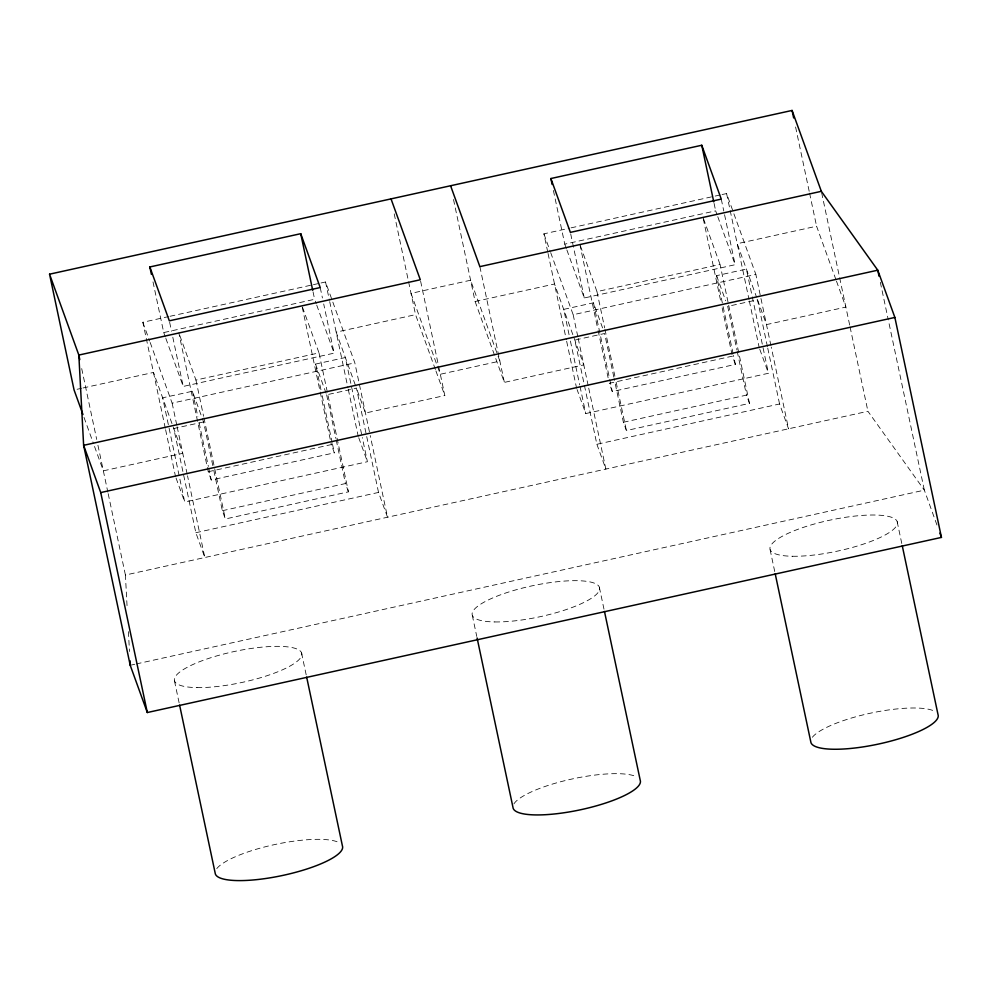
<?xml version="1.0" encoding="UTF-8"?>
<svg xmlns="http://www.w3.org/2000/svg" width="991" height="991" viewBox="0 0 991 991"><rect width="100%" height="100%" fill="white"/><g stroke="black" fill="none" stroke-linecap="round" stroke-linejoin="round"><path stroke-width="0.74" stroke-dasharray="4.96 3.72" d="M165.286 428.211L142.853 322.273L168.52 316.612M170.031 316.278L311.954 284.987M313.466 284.652L319.511 283.315M321.022 282.98L325.543 281.989L354.828 362.867L369.891 433.996M547.738 251.999L543.898 233.839L569.565 228.178M571.076 227.843L720.544 194.88M722.055 194.546L726.589 193.555L733.377 212.322M152.998 281.878L163.738 332.567L314.618 299.294L316.203 303.655M553.399 190.458L564.771 244.133L715.663 210.86L717.236 215.22M77.063 389.29L81.559 388.299M83.058 387.964L153.481 372.443L182.753 453.321L103.349 470.836L93.934 444.835M435.408 369.532L415.539 314.655L336.172 332.158L355.509 385.586M475.11 301.512L554.514 284.008L583.798 364.886L504.382 382.39L475.11 301.512L453.135 197.742M835.933 279.648L816.584 226.208L737.205 243.712L756.554 297.151M179.867 335.676L195.933 380.049L319.015 352.907L348.436 491.833L225.353 518.974L222.356 510.712L213.115 467.083M580.379 245.805L596.966 291.614L720.061 264.473L728.373 303.729M165.844 338.389L183.224 386.428L334.116 353.155L323.698 303.952M566.877 249.955L584.269 297.981L735.149 264.708L724.099 212.532M212.792 465.572L203.564 421.955L192.44 391.247L162.66 397.812L184.722 502.003L367.413 461.719L362.297 437.551M320.948 389.674L315.534 364.093L345.351 357.528L361.988 436.04M602.578 327.934L593.485 302.8L563.706 309.378L569.144 335.045M733.142 353.886L716.567 275.659L746.396 269.081L768.459 373.273L585.768 413.569L577.096 389.599M150.174 342.49L172.137 403.151L354.828 362.867M550.686 252.606L573.17 314.717L755.86 274.433L770.924 345.562M203.564 421.955L173.784 428.521L195.846 532.712L204.827 557.512L187.522 475.791M315.534 364.093L326.646 394.802L356.475 388.237L366.385 435.037M420.63 281.258L444.823 395.533L365.444 413.036L356.042 387.035M208.246 471.728L331.341 444.587L334.326 452.85L211.244 480.003L208.246 471.728L178.826 332.803M735.372 364.415L732.374 356.153L609.292 383.294L612.277 391.556L735.372 364.415L733.464 355.385M222.356 510.712L345.45 483.558L348.436 491.833M623.389 422.265L746.483 395.124L749.481 403.387L626.386 430.54L623.389 422.265L614.16 378.649M195.846 532.712L378.537 492.428L387.518 517.228L370.213 435.507M584.417 385.375L596.879 444.278L779.57 403.981L788.551 428.793L771.246 347.073M127.034 605.625L125.411 575.028L867.93 411.29L924.343 490.161L937.82 527.385M130.217 665.283L134.739 664.28M136.25 663.945L924.343 490.161L888.617 321.418M836.454 281.097L845.856 307.086L766.489 324.602L757.074 298.601M733.897 213.771L755.86 274.433M717.769 216.682L735.149 264.708M759.787 349.315L768.459 373.273M703.474 218.664L720.061 264.473M716.567 275.659L725.672 300.781M564.771 244.133L566.356 248.493M543.898 233.839L550.166 251.169M596.879 444.278L605.86 469.077L588.555 387.357M435.941 370.981L444.823 395.533M316.724 305.117L334.116 353.155M358.742 437.749L367.413 461.719M302.441 307.099L319.015 352.907M163.738 332.567L165.311 336.928M142.853 322.273L149.653 341.053M176.051 478.046L184.722 502.003M84 417.397L93.414 443.386M880.318 282.249L888.295 319.92M897.165 521.662L901.946 544.27M821.663 192.824L849.745 325.407M850.055 326.919L867.93 411.29M795.575 126.984L809.263 191.635M809.573 193.134L816.584 226.208M767.418 346.602L757.508 299.79L727.691 306.368L736.932 349.996M767.74 348.114L779.57 403.981M726.589 193.555L749.023 299.48M749.332 300.991L759.267 347.903M721.262 199.104L723.789 211.033M714.077 203.403L715.663 210.86M728.695 305.24L749.481 403.387M737.242 351.495L746.483 395.124M703.276 218.738L720.866 301.784M722.142 307.829L732.052 354.642M770.106 549.683L774.888 572.29M596.966 291.614L604.646 327.86M604.956 329.359L614.878 376.171M616.154 382.216L626.386 430.54M613.838 377.137L604.597 333.509L574.817 340.074L584.095 383.876M593.485 302.8L609.415 378.017M609.725 379.528L612.277 391.556M579.871 244.368L597.771 328.938M598.093 330.437L608.325 378.76M570.692 233.876L584.269 297.981M573.17 314.717L577.976 337.411M578.174 338.327L588.233 385.846M570.42 341.077L579.685 384.88M580.008 386.379L585.768 413.569M548.06 253.51L566.332 339.764M566.654 341.276L576.589 388.199M599.357 587.329L604.151 609.948M479.867 266.629L504.382 382.39M394.207 213.883L415.539 314.655M472.298 615.349L476.77 636.457M366.707 436.548L378.537 492.428M325.543 281.989L329.396 300.149M329.706 301.66L347.977 387.915M348.299 389.426L358.234 436.35M320.217 287.551L322.434 297.981M313.045 291.837L314.618 299.294M326.646 394.802L335.887 438.431M336.209 439.942L345.45 483.558M322.224 395.694L332.096 442.32M332.419 443.832L334.326 452.85M302.243 307.173L331.341 444.587M301.561 653.007L306.355 675.614M195.933 380.049L203.601 416.294M203.923 417.806L225.353 518.974M192.44 391.247L197.866 416.815M199.129 422.835L208.37 466.464M208.692 467.963L211.244 480.003M169.647 322.31L171.542 331.254M172.806 337.225L183.224 386.428M172.137 403.151L176.943 425.857M177.129 426.762L187.2 474.28M165.608 429.722L175.543 476.634M174.503 681.028L179.284 703.635M81.696 368.59L96.697 439.434M97.936 445.269L107.858 492.168M108.18 493.667L125.411 575.028M128.421 631.626L129.474 651.508M216.769 868.624A65.096 15.93 -12 0 1 275.077 844.481A65.096 15.93 -12 0 1 338.835 842.511M812.372 737.279A65.096 15.93 -12 0 1 870.68 713.136A65.096 15.93 -12 0 1 934.439 711.179M513.908 803.912A65.096 15.93 -12 0 1 571.225 779.174A65.096 15.93 -12 0 1 636.643 776.845M470.601 280.23L411.042 293.373L440.314 374.251L499.873 361.108L470.601 280.23M196.974 687.605A65.096 15.93 -12 0 0 300.818 657.392A65.096 15.93 -12 0 0 216.298 656.042A65.096 15.93 -12 0 0 196.974 687.605M792.577 556.261A65.096 15.93 -12 0 0 896.409 526.048A65.096 15.93 -12 0 0 811.902 524.697A65.096 15.93 -12 0 0 792.577 556.261M494.782 621.939A65.096 15.93 -12 0 0 598.614 591.726A65.096 15.93 -12 0 0 514.106 590.363A65.096 15.93 -12 0 0 494.782 621.939"/><path stroke-width="1.49" d="M49.55 274.185L792.069 110.447L821.341 191.325L877.766 270.196L894.873 317.442L941.45 537.407L147.312 712.529L130.217 665.283L83.628 445.318L78.834 355.063L49.55 274.185L74.065 389.946L82.959 414.511M149.839 266.963L300.731 233.69L320.217 287.551L169.337 320.824L149.839 266.963L151.425 274.42M550.885 178.529L701.764 145.256L721.262 199.104L570.37 232.377L550.885 178.529L552.136 184.487M821.341 191.325L479.867 266.629L450.583 185.751M879.042 276.229L877.766 270.196L83.628 445.318L100.735 492.564L894.873 317.442M939.889 533.108L941.45 537.407M391.024 198.881L420.308 279.759L78.834 355.063L79.788 359.584M902.268 545.781L938.019 714.61A65.096 15.93 -12 0 1 879.971 743.733A65.096 15.93 -12 0 1 810.96 742.631L775.21 573.801M792.069 110.447L793.655 117.966M701.764 145.256L713.768 201.904M604.473 611.447L640.223 780.276A65.096 15.93 -12 0 1 582.163 809.412A65.096 15.93 -12 0 1 513.165 808.297L477.092 637.956M300.731 233.69L312.722 290.351M306.665 677.126L342.428 845.955A65.096 15.93 -12 0 1 284.367 875.078A65.096 15.93 -12 0 1 215.357 873.975L179.606 705.146M100.735 492.564L147.312 712.529M129.97 660.687L130.217 665.283"/></g></svg>
